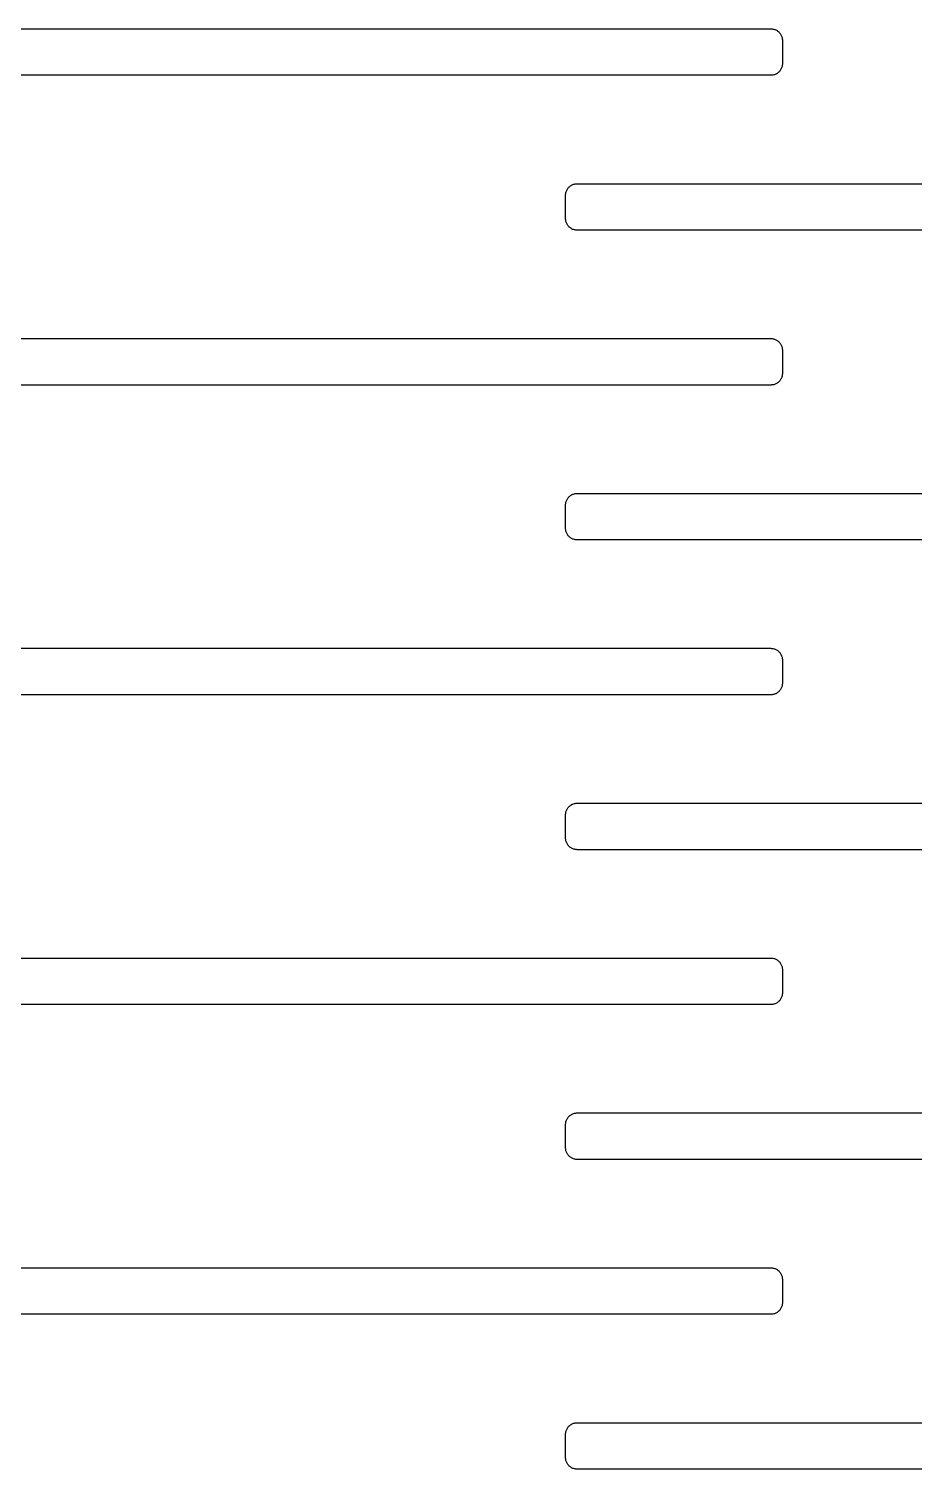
# Model space of a CAD drawing. Header units: metres. Extents: x -156 to 156, y -163 to 163.
# Drawn here: x 57.83 to 80.7, y 82.7 to 119.9 of the extents above; entities that cross this region are included whole.
import ezdxf

# ---------------------------------------------------------------- set-up
doc = ezdxf.new("R2010")
doc.units = ezdxf.units.M

msp = doc.modelspace()

# ---------------------------------------------------------------- linework, layer by layer
for p, q in [((50, 119.9), (77, 119.9)), ((77, 119.9), (77.0188, 119.899)), ((77.0188, 119.899), (77.0376, 119.898)), ((77.0376, 119.898), (77.0562, 119.895)), ((77.0562, 119.895), (77.0746, 119.891)), ((77.0746, 119.891), (77.0927, 119.885)), ((77.0927, 119.885), (77.1104, 119.879)), ((77.1104, 119.879), (77.1277, 119.871)), ((77.1277, 119.871), (77.1445, 119.863)), ((77.1445, 119.863), (77.1608, 119.853)), ((77.1608, 119.853), (77.1763, 119.843)), ((77.1763, 119.843), (77.1912, 119.831)), ((77.1912, 119.831), (77.2054, 119.819)), ((77.2054, 119.819), (77.2187, 119.805)), ((77.2187, 119.805), (77.2312, 119.791)), ((77.2312, 119.791), (77.2427, 119.776)), ((77.2427, 119.776), (77.2533, 119.761)), ((77.2533, 119.761), (77.2629, 119.745)), ((77.2629, 119.745), (77.2714, 119.728)), ((77.2714, 119.728), (77.2789, 119.71)), ((77.2789, 119.71), (77.2853, 119.693)), ((77.2853, 119.693), (77.2906, 119.675)), ((77.2906, 119.675), (77.2947, 119.656)), ((77.2947, 119.656), (77.2976, 119.638)), ((77.2976, 119.638), (77.2994, 119.619)), ((77.2994, 119.619), (77.3, 119.6)), ((77.3, 119.6), (77.3, 119)), ((77, 118.7), (50, 118.7)), ((77.0188, 118.701), (77, 118.7)), ((77.0376, 118.702), (77.0188, 118.701)), ((77.0562, 118.705), (77.0376, 118.702)), ((77.0746, 118.709), (77.0562, 118.705)), ((77.0927, 118.715), (77.0746, 118.709)), ((77.1104, 118.721), (77.0927, 118.715)), ((77.1277, 118.729), (77.1104, 118.721)), ((77.1445, 118.737), (77.1277, 118.729)), ((77.1608, 118.747), (77.1445, 118.737)), ((77.1763, 118.757), (77.1608, 118.747)), ((77.1912, 118.769), (77.1763, 118.757)), ((77.2054, 118.781), (77.1912, 118.769)), ((77.2187, 118.795), (77.2054, 118.781)), ((77.2312, 118.809), (77.2187, 118.795)), ((77.2427, 118.824), (77.2312, 118.809)), ((77.2533, 118.839), (77.2427, 118.824)), ((77.2629, 118.855), (77.2533, 118.839)), ((77.2714, 118.872), (77.2629, 118.855)), ((77.2789, 118.89), (77.2714, 118.872)), ((77.2853, 118.907), (77.2789, 118.89)), ((77.2906, 118.925), (77.2853, 118.907)), ((77.2947, 118.944), (77.2906, 118.925)), ((77.2976, 118.962), (77.2947, 118.944)), ((77.2994, 118.981), (77.2976, 118.962)), ((77.3, 119), (77.2994, 118.981)), ((71.7094, 115.675), (71.7147, 115.693)), ((71.7147, 115.693), (71.7211, 115.71)), ((71.7211, 115.71), (71.7285, 115.728)), ((71.7285, 115.728), (71.7371, 115.745)), ((71.7371, 115.745), (71.7467, 115.761)), ((71.7467, 115.761), (71.7573, 115.776)), ((71.7573, 115.776), (71.7688, 115.791)), ((71.7688, 115.791), (71.7813, 115.805)), ((71.7813, 115.805), (71.7946, 115.819)), ((71.7946, 115.819), (71.8088, 115.831)), ((71.8088, 115.831), (71.8237, 115.843)), ((71.8237, 115.843), (71.8392, 115.853)), ((71.8392, 115.853), (71.8555, 115.863)), ((71.8555, 115.863), (71.8723, 115.871)), ((71.8723, 115.871), (71.8896, 115.879)), ((71.8896, 115.879), (71.9073, 115.885)), ((71.9073, 115.885), (71.9254, 115.891)), ((71.9254, 115.891), (71.9438, 115.895)), ((71.9438, 115.895), (71.9624, 115.898)), ((71.9624, 115.898), (71.9812, 115.899)), ((71.9812, 115.899), (72, 115.9)), ((72, 115.9), (99, 115.9)), ((71.7, 115.6), (71.7006, 115.619)), ((71.7, 115), (71.7, 115.6)), ((71.7006, 115.619), (71.7024, 115.638)), ((71.7024, 115.638), (71.7053, 115.656)), ((71.7053, 115.656), (71.7094, 115.675)), ((71.7006, 114.981), (71.7, 115)), ((71.7024, 114.962), (71.7006, 114.981)), ((71.7053, 114.944), (71.7024, 114.962)), ((71.7094, 114.925), (71.7053, 114.944)), ((71.7147, 114.907), (71.7094, 114.925)), ((71.7211, 114.89), (71.7147, 114.907)), ((71.7285, 114.872), (71.7211, 114.89)), ((71.7371, 114.855), (71.7285, 114.872)), ((71.7467, 114.839), (71.7371, 114.855)), ((71.7573, 114.824), (71.7467, 114.839)), ((71.7688, 114.809), (71.7573, 114.824)), ((71.7813, 114.795), (71.7688, 114.809)), ((71.7946, 114.781), (71.7813, 114.795)), ((71.8088, 114.769), (71.7946, 114.781)), ((71.8237, 114.757), (71.8088, 114.769)), ((71.8392, 114.747), (71.8237, 114.757)), ((71.8555, 114.737), (71.8392, 114.747)), ((71.8723, 114.729), (71.8555, 114.737)), ((71.8896, 114.721), (71.8723, 114.729)), ((71.9073, 114.715), (71.8896, 114.721)), ((71.9254, 114.709), (71.9073, 114.715)), ((71.9438, 114.705), (71.9254, 114.709)), ((71.9624, 114.702), (71.9438, 114.705)), ((71.9812, 114.701), (71.9624, 114.702)), ((72, 114.7), (71.9812, 114.701)), ((99, 114.7), (72, 114.7)), ((50, 111.9), (77, 111.9)), ((77, 111.9), (77.0188, 111.899)), ((77.0188, 111.899), (77.0376, 111.898)), ((77.0376, 111.898), (77.0562, 111.895)), ((77.0562, 111.895), (77.0746, 111.891)), ((77.0746, 111.891), (77.0927, 111.885)), ((77.0927, 111.885), (77.1104, 111.879)), ((77.1104, 111.879), (77.1277, 111.871)), ((77.1277, 111.871), (77.1445, 111.863)), ((77.1445, 111.863), (77.1608, 111.853)), ((77.1608, 111.853), (77.1763, 111.843)), ((77.1763, 111.843), (77.1912, 111.831)), ((77.1912, 111.831), (77.2054, 111.819)), ((77.2054, 111.819), (77.2187, 111.805)), ((77.2187, 111.805), (77.2312, 111.791)), ((77.2312, 111.791), (77.2427, 111.776)), ((77.2427, 111.776), (77.2533, 111.761)), ((77.2533, 111.761), (77.2629, 111.745)), ((77.2629, 111.745), (77.2714, 111.728)), ((77.2714, 111.728), (77.2789, 111.71)), ((77.2789, 111.71), (77.2853, 111.693)), ((77.2853, 111.693), (77.2906, 111.675)), ((77.2906, 111.675), (77.2947, 111.656)), ((77.2947, 111.656), (77.2976, 111.638)), ((77.2976, 111.638), (77.2994, 111.619)), ((77.2994, 111.619), (77.3, 111.6)), ((77.3, 111.6), (77.3, 111)), ((77.2714, 110.872), (77.2629, 110.855)), ((77.2789, 110.89), (77.2714, 110.872)), ((77.2853, 110.907), (77.2789, 110.89)), ((77.2906, 110.925), (77.2853, 110.907)), ((77.2947, 110.944), (77.2906, 110.925)), ((77.2976, 110.962), (77.2947, 110.944)), ((77.2994, 110.981), (77.2976, 110.962)), ((77.3, 111), (77.2994, 110.981)), ((77, 110.7), (50, 110.7)), ((77.0188, 110.701), (77, 110.7)), ((77.0376, 110.702), (77.0188, 110.701)), ((77.0562, 110.705), (77.0376, 110.702)), ((77.0746, 110.709), (77.0562, 110.705)), ((77.0927, 110.715), (77.0746, 110.709)), ((77.1104, 110.721), (77.0927, 110.715)), ((77.1277, 110.729), (77.1104, 110.721)), ((77.1445, 110.737), (77.1277, 110.729)), ((77.1608, 110.747), (77.1445, 110.737)), ((77.1763, 110.757), (77.1608, 110.747)), ((77.1912, 110.769), (77.1763, 110.757)), ((77.2054, 110.781), (77.1912, 110.769)), ((77.2187, 110.795), (77.2054, 110.781)), ((77.2312, 110.809), (77.2187, 110.795)), ((77.2427, 110.824), (77.2312, 110.809)), ((77.2533, 110.839), (77.2427, 110.824)), ((77.2629, 110.855), (77.2533, 110.839)), ((71.8896, 107.879), (71.9073, 107.885)), ((71.9073, 107.885), (71.9254, 107.891)), ((71.9254, 107.891), (71.9438, 107.895)), ((71.9438, 107.895), (71.9624, 107.898)), ((71.9624, 107.898), (71.9812, 107.899)), ((71.9812, 107.899), (72, 107.9)), ((72, 107.9), (99, 107.9)), ((71.7, 107.6), (71.7006, 107.619)), ((71.7, 107), (71.7, 107.6)), ((71.7006, 107.619), (71.7024, 107.638)), ((71.7024, 107.638), (71.7053, 107.656)), ((71.7053, 107.656), (71.7094, 107.675)), ((71.7094, 107.675), (71.7147, 107.693)), ((71.7147, 107.693), (71.7211, 107.71)), ((71.7211, 107.71), (71.7285, 107.728)), ((71.7285, 107.728), (71.7371, 107.745)), ((71.7371, 107.745), (71.7467, 107.761)), ((71.7467, 107.761), (71.7573, 107.776)), ((71.7573, 107.776), (71.7688, 107.791)), ((71.7688, 107.791), (71.7813, 107.805)), ((71.7813, 107.805), (71.7946, 107.819)), ((71.7946, 107.819), (71.8088, 107.831)), ((71.8088, 107.831), (71.8237, 107.843)), ((71.8237, 107.843), (71.8392, 107.853)), ((71.8392, 107.853), (71.8555, 107.863)), ((71.8555, 107.863), (71.8723, 107.871)), ((71.8723, 107.871), (71.8896, 107.879)), ((71.7006, 106.981), (71.7, 107)), ((71.7024, 106.962), (71.7006, 106.981)), ((71.7053, 106.944), (71.7024, 106.962)), ((71.7094, 106.925), (71.7053, 106.944)), ((71.7147, 106.907), (71.7094, 106.925)), ((71.7211, 106.89), (71.7147, 106.907)), ((71.7285, 106.872), (71.7211, 106.89)), ((71.7371, 106.855), (71.7285, 106.872)), ((71.7467, 106.839), (71.7371, 106.855)), ((71.7573, 106.824), (71.7467, 106.839)), ((71.7688, 106.809), (71.7573, 106.824)), ((71.7813, 106.795), (71.7688, 106.809)), ((71.7946, 106.781), (71.7813, 106.795)), ((71.8088, 106.769), (71.7946, 106.781)), ((71.8237, 106.757), (71.8088, 106.769)), ((71.8392, 106.747), (71.8237, 106.757)), ((71.8555, 106.737), (71.8392, 106.747)), ((71.8723, 106.729), (71.8555, 106.737)), ((71.8896, 106.721), (71.8723, 106.729)), ((71.9073, 106.715), (71.8896, 106.721)), ((71.9254, 106.709), (71.9073, 106.715)), ((71.9438, 106.705), (71.9254, 106.709)), ((71.9624, 106.702), (71.9438, 106.705)), ((71.9812, 106.701), (71.9624, 106.702)), ((72, 106.7), (71.9812, 106.701)), ((99, 106.7), (72, 106.7)), ((50, 103.9), (77, 103.9)), ((77, 103.9), (77.0188, 103.899)), ((77.0188, 103.899), (77.0376, 103.898)), ((77.0376, 103.898), (77.0562, 103.895)), ((77.0562, 103.895), (77.0746, 103.891)), ((77.0746, 103.891), (77.0927, 103.885)), ((77.0927, 103.885), (77.1104, 103.879)), ((77.1104, 103.879), (77.1277, 103.871)), ((77.1277, 103.871), (77.1445, 103.863)), ((77.1445, 103.863), (77.1608, 103.853)), ((77.1608, 103.853), (77.1763, 103.843)), ((77.1763, 103.843), (77.1912, 103.831)), ((77.1912, 103.831), (77.2054, 103.819)), ((77.2054, 103.819), (77.2187, 103.805)), ((77.2187, 103.805), (77.2312, 103.791)), ((77.2312, 103.791), (77.2427, 103.776)), ((77.2427, 103.776), (77.2533, 103.761)), ((77.2533, 103.761), (77.2629, 103.745)), ((77.2629, 103.745), (77.2714, 103.728)), ((77.2714, 103.728), (77.2789, 103.71)), ((77.2789, 103.71), (77.2853, 103.693)), ((77.2853, 103.693), (77.2906, 103.675)), ((77.2906, 103.675), (77.2947, 103.656)), ((77.2947, 103.656), (77.2976, 103.638)), ((77.2976, 103.638), (77.2994, 103.619)), ((77.2994, 103.619), (77.3, 103.6)), ((77.3, 103.6), (77.3, 103)), ((77, 102.7), (50, 102.7)), ((77.0188, 102.701), (77, 102.7)), ((77.0376, 102.702), (77.0188, 102.701)), ((77.0562, 102.705), (77.0376, 102.702)), ((77.0746, 102.709), (77.0562, 102.705)), ((77.0927, 102.715), (77.0746, 102.709)), ((77.1104, 102.721), (77.0927, 102.715)), ((77.1277, 102.729), (77.1104, 102.721)), ((77.1445, 102.737), (77.1277, 102.729)), ((77.1608, 102.747), (77.1445, 102.737)), ((77.1763, 102.757), (77.1608, 102.747)), ((77.1912, 102.769), (77.1763, 102.757)), ((77.2054, 102.781), (77.1912, 102.769)), ((77.2187, 102.795), (77.2054, 102.781)), ((77.2312, 102.809), (77.2187, 102.795)), ((77.2427, 102.824), (77.2312, 102.809)), ((77.2533, 102.839), (77.2427, 102.824)), ((77.2629, 102.855), (77.2533, 102.839)), ((77.2714, 102.872), (77.2629, 102.855)), ((77.2789, 102.89), (77.2714, 102.872)), ((77.2853, 102.907), (77.2789, 102.89)), ((77.2906, 102.925), (77.2853, 102.907)), ((77.2947, 102.944), (77.2906, 102.925)), ((77.2976, 102.962), (77.2947, 102.944)), ((77.2994, 102.981), (77.2976, 102.962)), ((77.3, 103), (77.2994, 102.981)), ((71.7147, 99.6927), (71.7211, 99.7104)), ((71.7211, 99.7104), (71.7285, 99.7277)), ((71.7285, 99.7277), (71.7371, 99.7445)), ((71.7371, 99.7445), (71.7467, 99.7607)), ((71.7467, 99.7607), (71.7573, 99.7763)), ((71.7573, 99.7763), (71.7688, 99.7912)), ((71.7688, 99.7912), (71.7813, 99.8054)), ((71.7813, 99.8054), (71.7946, 99.8187)), ((71.7946, 99.8187), (71.8088, 99.8311)), ((71.8088, 99.8311), (71.8237, 99.8427)), ((71.8237, 99.8427), (71.8392, 99.8533)), ((71.8392, 99.8533), (71.8555, 99.8629)), ((71.8555, 99.8629), (71.8723, 99.8714)), ((71.8723, 99.8714), (71.8896, 99.8789)), ((71.8896, 99.8789), (71.9073, 99.8853)), ((71.9073, 99.8853), (71.9254, 99.8906)), ((71.9254, 99.8906), (71.9438, 99.8947)), ((71.9438, 99.8947), (71.9624, 99.8976)), ((71.9624, 99.8976), (71.9812, 99.8994)), ((71.9812, 99.8994), (72, 99.9)), ((72, 99.9), (99, 99.9)), ((71.7, 99.6), (71.7006, 99.6188)), ((71.7, 99), (71.7, 99.6)), ((71.7006, 99.6188), (71.7024, 99.6376)), ((71.7024, 99.6376), (71.7053, 99.6562)), ((71.7053, 99.6562), (71.7094, 99.6746)), ((71.7094, 99.6746), (71.7147, 99.6927)), ((71.7006, 98.9812), (71.7, 99)), ((71.7024, 98.9624), (71.7006, 98.9812)), ((71.7053, 98.9438), (71.7024, 98.9624)), ((71.7094, 98.9254), (71.7053, 98.9438)), ((71.7147, 98.9073), (71.7094, 98.9254)), ((71.7211, 98.8896), (71.7147, 98.9073)), ((71.7285, 98.8723), (71.7211, 98.8896)), ((71.7371, 98.8555), (71.7285, 98.8723)), ((71.7467, 98.8392), (71.7371, 98.8555)), ((71.7573, 98.8237), (71.7467, 98.8392)), ((71.7688, 98.8088), (71.7573, 98.8237)), ((71.7813, 98.7946), (71.7688, 98.8088)), ((71.7946, 98.7813), (71.7813, 98.7946)), ((71.8088, 98.7688), (71.7946, 98.7813)), ((71.8237, 98.7573), (71.8088, 98.7688)), ((71.8392, 98.7467), (71.8237, 98.7573)), ((71.8555, 98.7371), (71.8392, 98.7467)), ((71.8723, 98.7285), (71.8555, 98.7371)), ((71.8896, 98.7211), (71.8723, 98.7285)), ((71.9073, 98.7147), (71.8896, 98.7211)), ((71.9254, 98.7094), (71.9073, 98.7147)), ((71.9438, 98.7053), (71.9254, 98.7094)), ((71.9624, 98.7024), (71.9438, 98.7053)), ((71.9812, 98.7006), (71.9624, 98.7024)), ((72, 98.7), (71.9812, 98.7006)), ((99, 98.7), (72, 98.7)), ((50, 95.9), (77, 95.9)), ((77, 95.9), (77.0188, 95.8994)), ((77.0188, 95.8994), (77.0376, 95.8976)), ((77.0376, 95.8976), (77.0562, 95.8947)), ((77.0562, 95.8947), (77.0746, 95.8906)), ((77.0746, 95.8906), (77.0927, 95.8853)), ((77.0927, 95.8853), (77.1104, 95.8789)), ((77.1104, 95.8789), (77.1277, 95.8714)), ((77.1277, 95.8714), (77.1445, 95.8629)), ((77.1445, 95.8629), (77.1608, 95.8533)), ((77.1608, 95.8533), (77.1763, 95.8427)), ((77.1763, 95.8427), (77.1912, 95.8311)), ((77.1912, 95.8311), (77.2054, 95.8187)), ((77.2054, 95.8187), (77.2187, 95.8054)), ((77.2187, 95.8054), (77.2312, 95.7912)), ((77.2312, 95.7912), (77.2427, 95.7763)), ((77.2427, 95.7763), (77.2533, 95.7607)), ((77.2533, 95.7607), (77.2629, 95.7445)), ((77.2629, 95.7445), (77.2714, 95.7277)), ((77.2714, 95.7277), (77.2789, 95.7104)), ((77.2789, 95.7104), (77.2853, 95.6927)), ((77.2853, 95.6927), (77.2906, 95.6746)), ((77.2906, 95.6746), (77.2947, 95.6562)), ((77.2947, 95.6562), (77.2976, 95.6376)), ((77.2976, 95.6376), (77.2994, 95.6188)), ((77.2994, 95.6188), (77.3, 95.6)), ((77.3, 95.6), (77.3, 95)), ((77.2714, 94.8723), (77.2629, 94.8555)), ((77.2789, 94.8896), (77.2714, 94.8723)), ((77.2853, 94.9073), (77.2789, 94.8896)), ((77.2906, 94.9254), (77.2853, 94.9073)), ((77.2947, 94.9438), (77.2906, 94.9254)), ((77.2976, 94.9624), (77.2947, 94.9438)), ((77.2994, 94.9812), (77.2976, 94.9624)), ((77.3, 95), (77.2994, 94.9812)), ((77, 94.7), (50, 94.7)), ((77.0188, 94.7006), (77, 94.7)), ((77.0376, 94.7024), (77.0188, 94.7006)), ((77.0562, 94.7053), (77.0376, 94.7024)), ((77.0746, 94.7094), (77.0562, 94.7053)), ((77.0927, 94.7147), (77.0746, 94.7094)), ((77.1104, 94.7211), (77.0927, 94.7147)), ((77.1277, 94.7285), (77.1104, 94.7211)), ((77.1445, 94.7371), (77.1277, 94.7285)), ((77.1608, 94.7467), (77.1445, 94.7371)), ((77.1763, 94.7573), (77.1608, 94.7467)), ((77.1912, 94.7688), (77.1763, 94.7573)), ((77.2054, 94.7813), (77.1912, 94.7688)), ((77.2187, 94.7946), (77.2054, 94.7813)), ((77.2312, 94.8088), (77.2187, 94.7946)), ((77.2427, 94.8237), (77.2312, 94.8088)), ((77.2533, 94.8392), (77.2427, 94.8237)), ((77.2629, 94.8555), (77.2533, 94.8392)), ((71.8896, 91.8789), (71.9073, 91.8853)), ((71.9073, 91.8853), (71.9254, 91.8906)), ((71.9254, 91.8906), (71.9438, 91.8947)), ((71.9438, 91.8947), (71.9624, 91.8976)), ((71.9624, 91.8976), (71.9812, 91.8994)), ((71.9812, 91.8994), (72, 91.9)), ((72, 91.9), (99, 91.9)), ((71.7, 91.6), (71.7006, 91.6188)), ((71.7, 91), (71.7, 91.6)), ((71.7006, 91.6188), (71.7024, 91.6376)), ((71.7024, 91.6376), (71.7053, 91.6562)), ((71.7053, 91.6562), (71.7094, 91.6746)), ((71.7094, 91.6746), (71.7147, 91.6927)), ((71.7147, 91.6927), (71.7211, 91.7104)), ((71.7211, 91.7104), (71.7285, 91.7277)), ((71.7285, 91.7277), (71.7371, 91.7445)), ((71.7371, 91.7445), (71.7467, 91.7607)), ((71.7467, 91.7607), (71.7573, 91.7763)), ((71.7573, 91.7763), (71.7688, 91.7912)), ((71.7688, 91.7912), (71.7813, 91.8054)), ((71.7813, 91.8054), (71.7946, 91.8187)), ((71.7946, 91.8187), (71.8088, 91.8311)), ((71.8088, 91.8311), (71.8237, 91.8427)), ((71.8237, 91.8427), (71.8392, 91.8533)), ((71.8392, 91.8533), (71.8555, 91.8629)), ((71.8555, 91.8629), (71.8723, 91.8714)), ((71.8723, 91.8714), (71.8896, 91.8789)), ((71.7006, 90.9812), (71.7, 91)), ((71.7024, 90.9624), (71.7006, 90.9812)), ((71.7053, 90.9438), (71.7024, 90.9624)), ((71.7094, 90.9254), (71.7053, 90.9438)), ((71.7147, 90.9073), (71.7094, 90.9254)), ((71.7211, 90.8896), (71.7147, 90.9073)), ((71.7285, 90.8723), (71.7211, 90.8896)), ((71.7371, 90.8555), (71.7285, 90.8723)), ((71.7467, 90.8392), (71.7371, 90.8555)), ((71.7573, 90.8237), (71.7467, 90.8392)), ((71.7688, 90.8088), (71.7573, 90.8237)), ((71.7813, 90.7946), (71.7688, 90.8088)), ((71.7946, 90.7813), (71.7813, 90.7946)), ((71.8088, 90.7688), (71.7946, 90.7813)), ((71.8237, 90.7573), (71.8088, 90.7688)), ((71.8392, 90.7467), (71.8237, 90.7573)), ((71.8555, 90.7371), (71.8392, 90.7467)), ((71.8723, 90.7285), (71.8555, 90.7371)), ((71.8896, 90.7211), (71.8723, 90.7285)), ((71.9073, 90.7147), (71.8896, 90.7211)), ((71.9254, 90.7094), (71.9073, 90.7147)), ((71.9438, 90.7053), (71.9254, 90.7094)), ((71.9624, 90.7024), (71.9438, 90.7053)), ((71.9812, 90.7006), (71.9624, 90.7024)), ((72, 90.7), (71.9812, 90.7006)), ((99, 90.7), (72, 90.7)), ((50, 87.9), (77, 87.9)), ((77, 87.9), (77.0188, 87.8994)), ((77.0188, 87.8994), (77.0376, 87.8976)), ((77.0376, 87.8976), (77.0562, 87.8947)), ((77.0562, 87.8947), (77.0746, 87.8906)), ((77.0746, 87.8906), (77.0927, 87.8853)), ((77.0927, 87.8853), (77.1104, 87.8789)), ((77.1104, 87.8789), (77.1277, 87.8714)), ((77.1277, 87.8714), (77.1445, 87.8629)), ((77.1445, 87.8629), (77.1608, 87.8533)), ((77.1608, 87.8533), (77.1763, 87.8427)), ((77.1763, 87.8427), (77.1912, 87.8311)), ((77.1912, 87.8311), (77.2054, 87.8187)), ((77.2054, 87.8187), (77.2187, 87.8054)), ((77.2187, 87.8054), (77.2312, 87.7912)), ((77.2312, 87.7912), (77.2427, 87.7763)), ((77.2427, 87.7763), (77.2533, 87.7607)), ((77.2533, 87.7607), (77.2629, 87.7445)), ((77.2629, 87.7445), (77.2714, 87.7277)), ((77.2714, 87.7277), (77.2789, 87.7104)), ((77.2789, 87.7104), (77.2853, 87.6927)), ((77.2853, 87.6927), (77.2906, 87.6746)), ((77.2906, 87.6746), (77.2947, 87.6562)), ((77.2947, 87.6562), (77.2976, 87.6376)), ((77.2976, 87.6376), (77.2994, 87.6188)), ((77.2994, 87.6188), (77.3, 87.6)), ((77.3, 87.6), (77.3, 87)), ((77, 86.7), (50, 86.7)), ((77.0188, 86.7006), (77, 86.7)), ((77.0376, 86.7024), (77.0188, 86.7006)), ((77.0562, 86.7053), (77.0376, 86.7024)), ((77.0746, 86.7094), (77.0562, 86.7053)), ((77.0927, 86.7147), (77.0746, 86.7094)), ((77.1104, 86.7211), (77.0927, 86.7147)), ((77.1277, 86.7285), (77.1104, 86.7211)), ((77.1445, 86.7371), (77.1277, 86.7285)), ((77.1608, 86.7467), (77.1445, 86.7371)), ((77.1763, 86.7573), (77.1608, 86.7467)), ((77.1912, 86.7688), (77.1763, 86.7573)), ((77.2054, 86.7813), (77.1912, 86.7688)), ((77.2187, 86.7946), (77.2054, 86.7813)), ((77.2312, 86.8088), (77.2187, 86.7946)), ((77.2427, 86.8237), (77.2312, 86.8088)), ((77.2533, 86.8392), (77.2427, 86.8237)), ((77.2629, 86.8555), (77.2533, 86.8392)), ((77.2714, 86.8723), (77.2629, 86.8555)), ((77.2789, 86.8896), (77.2714, 86.8723)), ((77.2853, 86.9073), (77.2789, 86.8896)), ((77.2906, 86.9254), (77.2853, 86.9073)), ((77.2947, 86.9438), (77.2906, 86.9254)), ((77.2976, 86.9624), (77.2947, 86.9438)), ((77.2994, 86.9812), (77.2976, 86.9624)), ((77.3, 87), (77.2994, 86.9812)), ((71.7147, 83.6927), (71.7211, 83.7104)), ((71.7211, 83.7104), (71.7285, 83.7277)), ((71.7285, 83.7277), (71.7371, 83.7445)), ((71.7371, 83.7445), (71.7467, 83.7607)), ((71.7467, 83.7607), (71.7573, 83.7763)), ((71.7573, 83.7763), (71.7688, 83.7912)), ((71.7688, 83.7912), (71.7813, 83.8054)), ((71.7813, 83.8054), (71.7946, 83.8187)), ((71.7946, 83.8187), (71.8088, 83.8311)), ((71.8088, 83.8311), (71.8237, 83.8427)), ((71.8237, 83.8427), (71.8392, 83.8533)), ((71.8392, 83.8533), (71.8555, 83.8629)), ((71.8555, 83.8629), (71.8723, 83.8714)), ((71.8723, 83.8714), (71.8896, 83.8789)), ((71.8896, 83.8789), (71.9073, 83.8853)), ((71.9073, 83.8853), (71.9254, 83.8906)), ((71.9254, 83.8906), (71.9438, 83.8947)), ((71.9438, 83.8947), (71.9624, 83.8976)), ((71.9624, 83.8976), (71.9812, 83.8994)), ((71.9812, 83.8994), (72, 83.9)), ((72, 83.9), (99, 83.9)), ((71.7, 83.6), (71.7006, 83.6188)), ((71.7, 83), (71.7, 83.6)), ((71.7006, 83.6188), (71.7024, 83.6376)), ((71.7024, 83.6376), (71.7053, 83.6562)), ((71.7053, 83.6562), (71.7094, 83.6746)), ((71.7094, 83.6746), (71.7147, 83.6927)), ((71.7006, 82.9812), (71.7, 83)), ((71.7024, 82.9624), (71.7006, 82.9812)), ((71.7053, 82.9438), (71.7024, 82.9624)), ((71.7094, 82.9254), (71.7053, 82.9438)), ((71.7147, 82.9073), (71.7094, 82.9254)), ((71.7211, 82.8896), (71.7147, 82.9073)), ((71.7285, 82.8723), (71.7211, 82.8896)), ((71.7371, 82.8555), (71.7285, 82.8723)), ((71.7467, 82.8392), (71.7371, 82.8555)), ((71.7573, 82.8237), (71.7467, 82.8392)), ((71.7688, 82.8088), (71.7573, 82.8237)), ((71.7813, 82.7946), (71.7688, 82.8088)), ((71.7946, 82.7813), (71.7813, 82.7946)), ((71.8088, 82.7688), (71.7946, 82.7813)), ((71.8237, 82.7573), (71.8088, 82.7688)), ((71.8392, 82.7467), (71.8237, 82.7573)), ((71.8555, 82.7371), (71.8392, 82.7467)), ((71.8723, 82.7285), (71.8555, 82.7371)), ((71.8896, 82.7211), (71.8723, 82.7285)), ((71.9073, 82.7147), (71.8896, 82.7211)), ((71.9254, 82.7094), (71.9073, 82.7147)), ((71.9438, 82.7053), (71.9254, 82.7094)), ((71.9624, 82.7024), (71.9438, 82.7053)), ((71.9812, 82.7006), (71.9624, 82.7024)), ((72, 82.7), (71.9812, 82.7006)), ((99, 82.7), (72, 82.7))]:
    msp.add_line(p, q)

doc.saveas('drawing.dxf')
